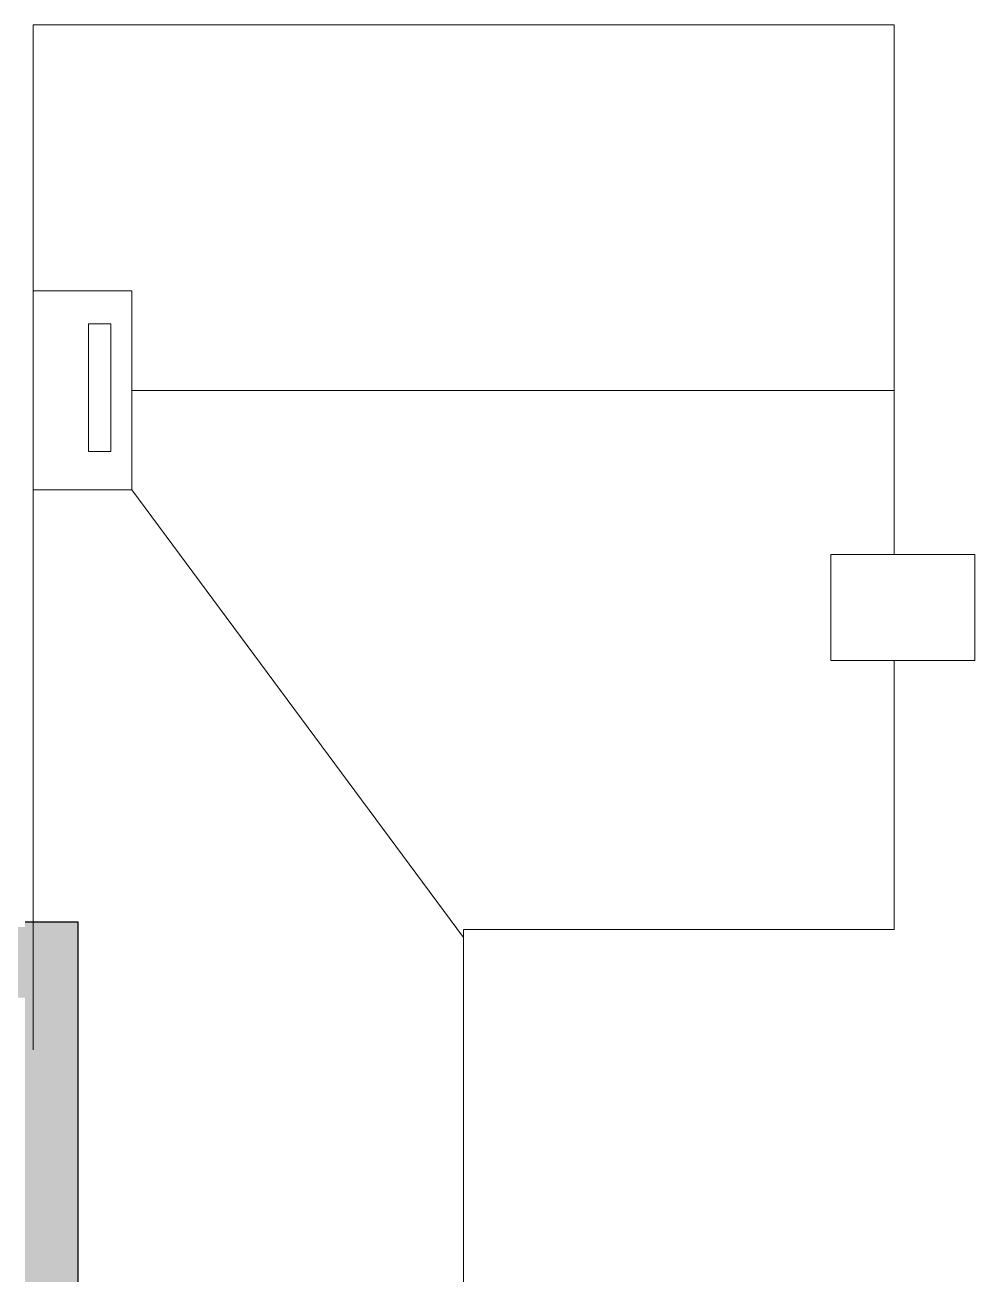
# Model space of a CAD drawing. Header units: inches. Extents: x -1176 to 1507, y -2527 to 978.
# Drawn here: x 1211.2 to 1507, y 480.6 to 869.9 of the extents above; entities that cross this region are included whole.
import ezdxf

# ---------------------------------------------------------------- set-up
doc = ezdxf.new("R2010")
doc.units = ezdxf.units.IN
doc.header["$MEASUREMENT"] = 0
for name, color, linetype, lineweight in [('A-DETL', 90, 'Continuous', 9), ('A-WALL', 113, 'Continuous', 18), ('A-WALL-PATT', 111, 'Continuous', 18)]:
    doc.layers.add(name, color=color, linetype=linetype, lineweight=lineweight)

msp = doc.modelspace()

# ---------------------------------------------------------------- hatches: boundary and pattern name
at = {"layer": 'A-WALL-PATT', "lineweight": 9}
h = msp.add_hatch(color=7, dxfattribs=at)
h.paths.add_polyline_path([(1202.2, 567.01), (1211.24, 567.01), (1211.24, 589.01), (1167.7, 589.01), (1167.7, 567.01), (1179.07, 567.01)], flags=0)
h.paths.add_polyline_path([(1130.2, 567.01), (1130.2, 589.01), (1068.64, 589.01), (1068.64, 567.01), (1109.69, 567.01)], flags=0)
h.paths.add_polyline_path([(1031.14, 567.01), (1031.14, 589.01), (977.59, 589.01), (977.59, 567.01)], flags=0)
h.paths.add_polyline_path([(940.09, 567.01), (940.09, 589.01), (874.54, 589.01), (874.54, 567.01), (912.15, 567.01)], flags=0)
h.paths.add_polyline_path([(837.04, 567.01), (837.04, 589.01), (783.49, 589.01), (783.49, 567.01)], flags=0)
h.paths.add_polyline_path([(745.99, 567.01), (745.99, 589.01), (682.43, 589.01), (682.43, 567.01)], flags=0)
h.paths.add_polyline_path([(644.93, 567.01), (644.93, 589.01), (576.53, 589.01), (576.53, 567.01), (606.02, 567.01)], flags=0)
h.paths.add_polyline_path([(539.03, 567.01), (539.03, 589.01), (480.78, 589.01), (480.78, 567.01), (531.54, 567.01)], flags=0)
h = msp.add_hatch(color=7, dxfattribs=at)
h.paths.add_polyline_path([(1227.74, 283.44), (1227.74, 398.44), (1211.24, 398.44), (1211.24, 283.44)], flags=0)
h.paths.add_polyline_path([(1211.24, 422.44), (1227.74, 422.44), (1227.74, 590.51), (1211.24, 590.51), (1211.24, 428.36)], flags=0)

# ---------------------------------------------------------------- linework, layer by layer
at = {"layer": 'A-DETL'}
for p, q in [((1213.74, 869.94), (1213.74, 550.76)), ((1481.87, 869.94), (1213.74, 869.94)), ((1481.87, 719.75), (1481.87, 869.94)), ((1244.52, 787.09), (1213.74, 787.09)), ((1244.52, 725.17), (1244.52, 787.09)), ((1230.96, 737.11), (1230.96, 776.85)), ((1230.96, 776.85), (1237.94, 776.85)), ((1237.94, 776.85), (1237.94, 737.11)), ((1244.52, 756.13), (1481.87, 756.13)), ((1237.94, 737.11), (1230.96, 737.11)), ((1213.74, 725.17), (1244.52, 725.17)), ((1244.52, 725.17), (1347.81, 585.74)), ((1481.87, 719.75), (1481.87, 705.04)), ((1462.15, 676.93), (1462.15, 705.04)), ((1462.15, 705.04), (1507.03, 705.04)), ((1507.03, 705.04), (1507.03, 671.97)), ((1462.15, 671.97), (1462.15, 676.93)), ((1482.65, 671.97), (1462.15, 671.97)), ((1507.03, 671.97), (1481.87, 671.97)), ((1481.87, 671.97), (1481.87, 588.24)), ((1441.2, 588.24), (1347.81, 588.24)), ((1347.81, 588.24), (1347.81, 541.48)), ((1481.87, 588.24), (1441.2, 588.24)), ((1347.81, 541.48), (1347.81, 539.58)), ((1347.81, 539.58), (1347.81, -3.43))]:
    msp.add_line(p, q, dxfattribs=at)
at = {"layer": 'A-WALL', "color": 8, "lineweight": 30}
for p, q in [((1227.74, 590.51), (1211.24, 590.51)), ((1227.74, 422.44), (1227.74, 590.51))]:
    msp.add_line(p, q, dxfattribs=at)

doc.saveas('drawing.dxf')
